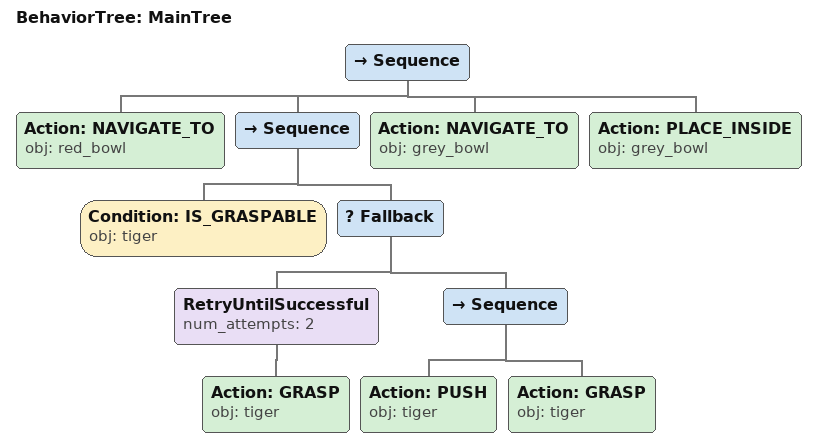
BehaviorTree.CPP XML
<root main_tree_to_execute="MainTree">
  <BehaviorTree ID="MainTree">
    <Sequence>
      <!-- Navigate to red_bowl -->
      <Action ID="NAVIGATE_TO" obj="red_bowl" />
      <Sequence>
        <!-- Check tiger is graspable before GRASP -->
        <Condition ID="IS_GRASPABLE" obj="tiger" />
        <!-- Fallback: if GRASP tiger fails, try alternative to reposition -->
        <Fallback>
          <!-- Retry GRASP tiger up to 2 attempts -->
          <RetryUntilSuccessful num_attempts="2">
            <!-- Grasp tiger -->
            <Action ID="GRASP" obj="tiger" />
          </RetryUntilSuccessful>
          <Sequence>
            <!-- Push tiger forward toward front edge of table -->
            <Action ID="PUSH" obj="tiger" />
            <!-- Grasp tiger -->
            <Action ID="GRASP" obj="tiger" />
          </Sequence>
        </Fallback>
      </Sequence>
      <!-- Navigate to grey_bowl -->
      <Action ID="NAVIGATE_TO" obj="grey_bowl" />
      <!-- Place inside grey_bowl -->
      <Action ID="PLACE_INSIDE" obj="grey_bowl" />
    </Sequence>
  </BehaviorTree>
</root>
